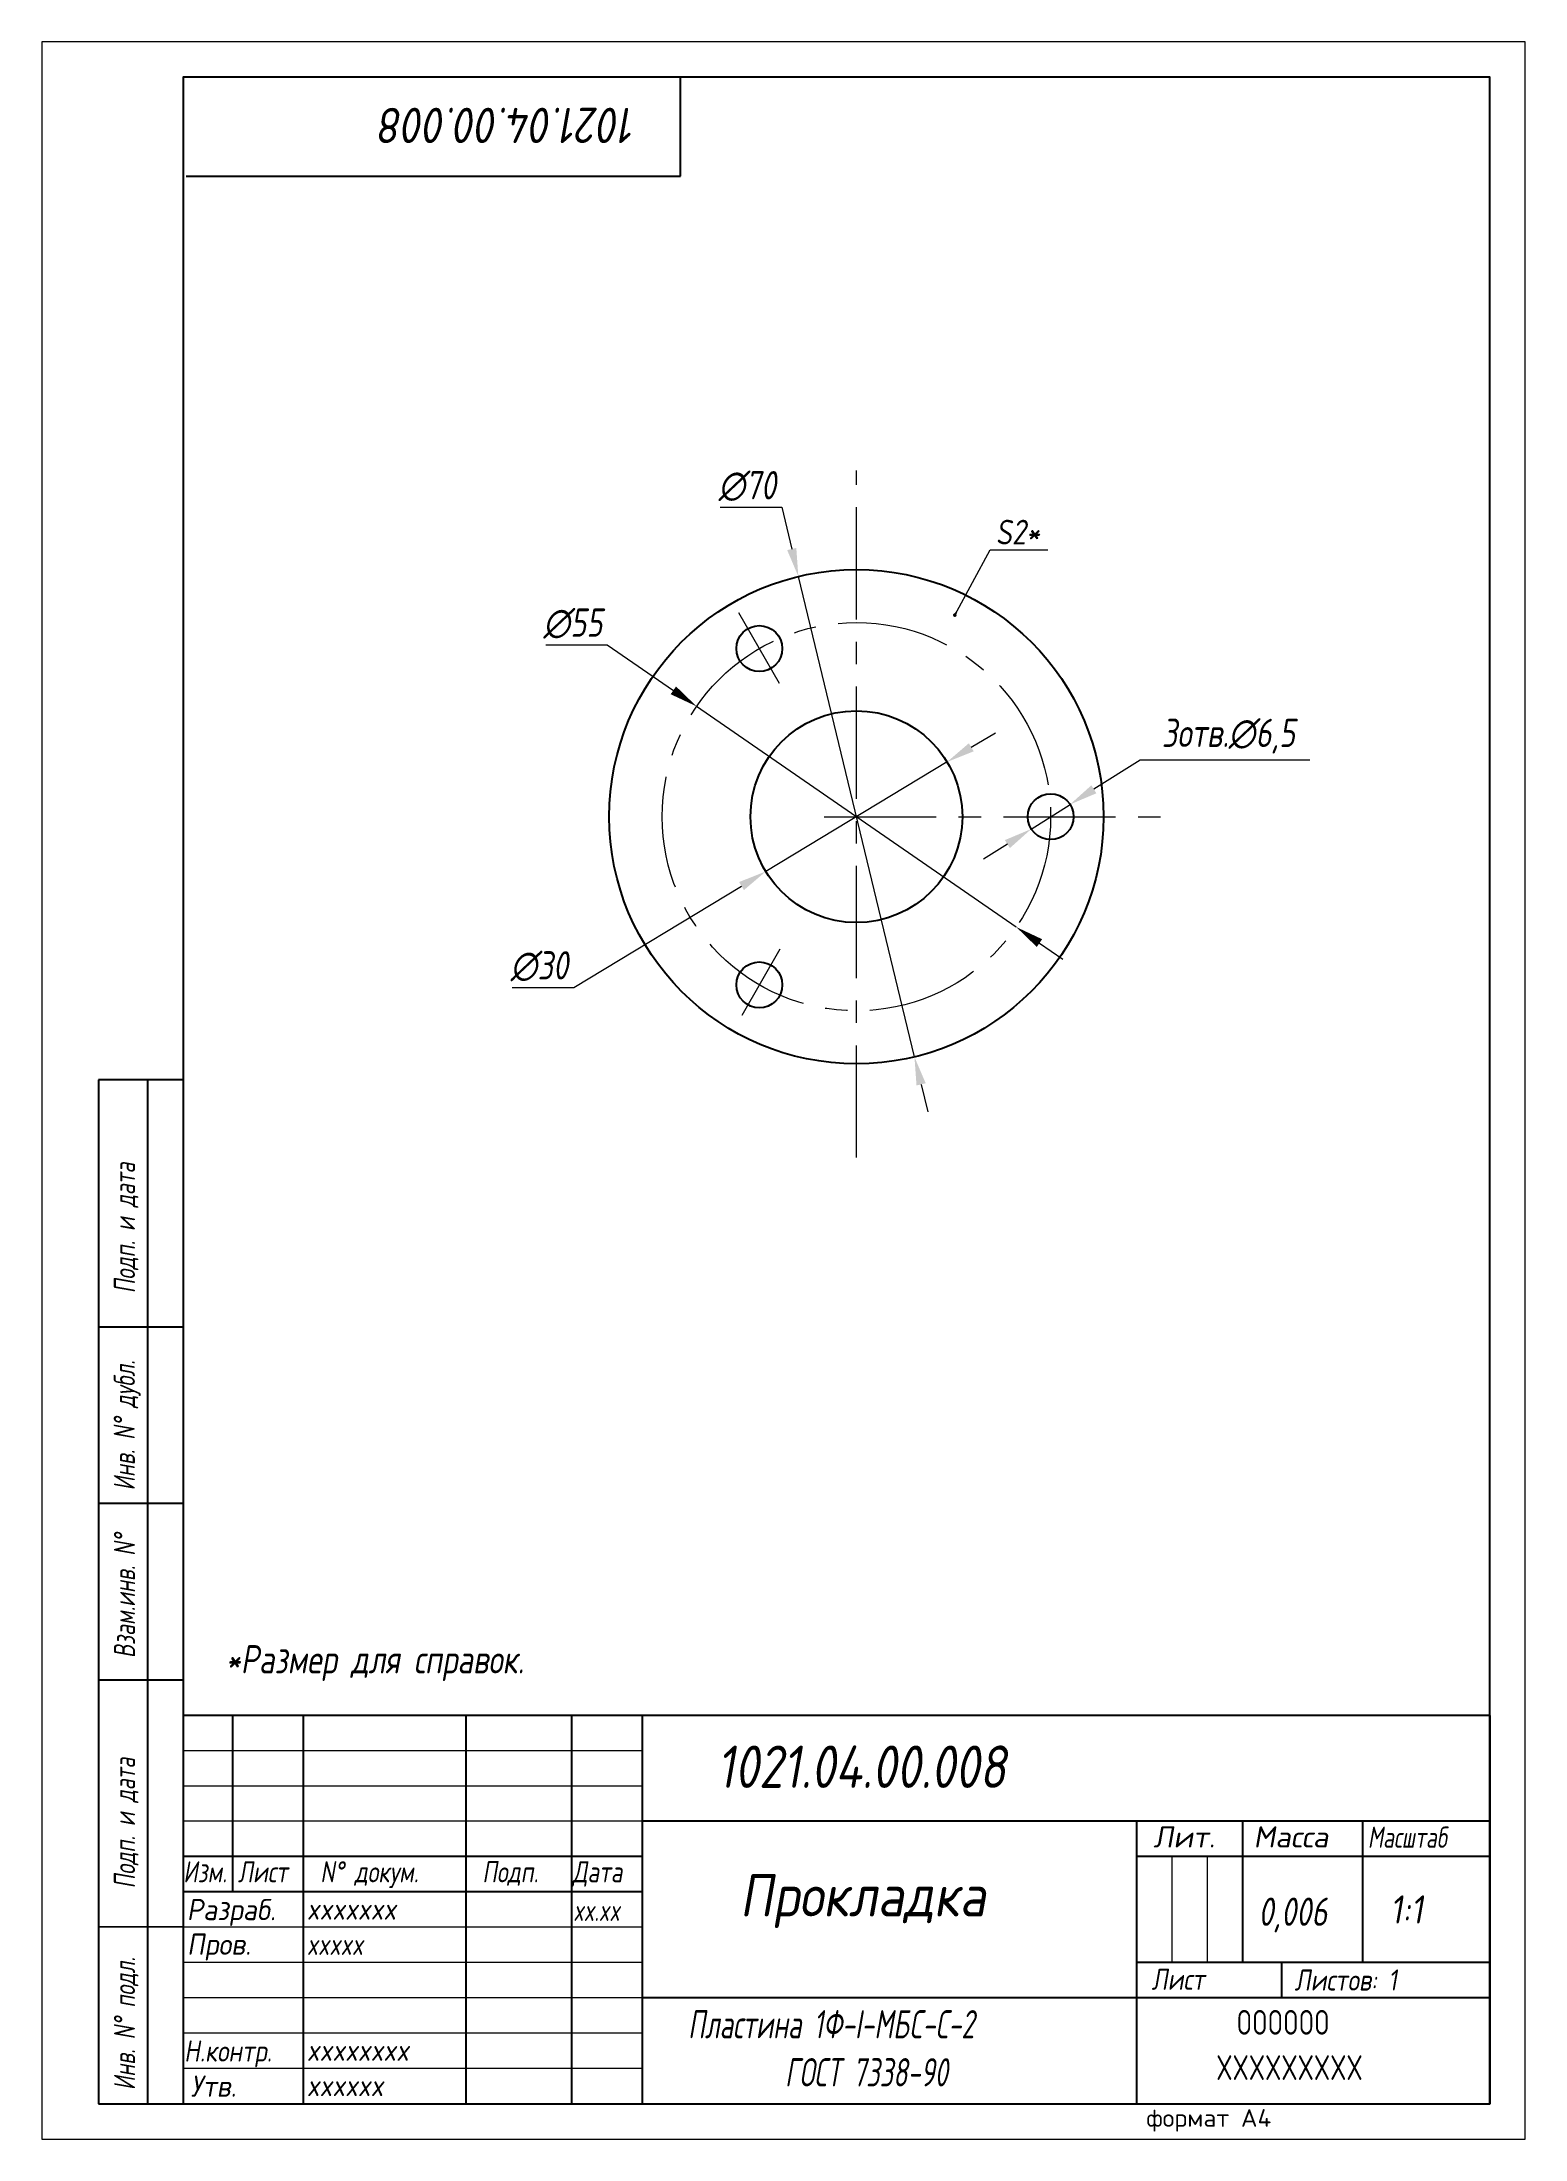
# Model space of a CAD drawing. Header units: millimetres. Extents: x 1490 to 2795, y -4564 to 680.
# Drawn here: x 2584.9 to 2794.9, y 382.9 to 679.9 of the extents above.
import ezdxf

# ---------------------------------------------------------------- set-up
doc = ezdxf.new("R2010")
doc.units = ezdxf.units.MM
doc.linetypes.add('CENTER', pattern=[50.8, 31.75, -6.35, 6.35, -6.35])
for name, color, linetype, lineweight in [('Ax', 1, 'CENTER', 18), ('Dim', 3, 'Continuous', 40), ('Slim', 8, 'Continuous', 18), ('Text', 2, 'Continuous', 40), ('Wide', 31, 'Continuous', 60)]:
    doc.layers.add(name, color=color, linetype=linetype, lineweight=lineweight)
doc.styles.add('курсив', font='romans.shx', dxfattribs={"oblique": 10})
doc.styles.add('курсив 0_75', font='romans.shx', dxfattribs={"width": 0.75, "oblique": 10})
doc.styles.add('курсив 0_85', font='romans.shx', dxfattribs={"width": 0.85, "oblique": 10})
doc.dimstyles.new('L.Dot', dxfattribs={"dimtxt": 4, "dimasz": 0.5, "dimexe": 2, "dimexo": 0.625, "dimgap": 1, "dimtad": 1, "dimtoh": 1, "dimlfac": 5, "dimtxsty": 'курсив 0_85', "dimcen": 0, "dimadec": 1, "dimazin": 0, "dimtp": 0.0165, "dimtm": 0.0075, "dimtfac": 1, "dimtmove": 0, "dimatfit": 3, "dimldrblk": 'DOT', "dimfxl": 1, "dimlwd": 18, "dimlwe": 18, "dimarcsym": 0})
doc.dimstyles.new('к1_1св', dxfattribs={"dimtxt": 4, "dimasz": 4, "dimexe": 2, "dimexo": 0.625, "dimgap": 1, "dimtad": 1, "dimtoh": 1, "dimtxsty": 'курсив 0_75', "dimcen": 0, "dimadec": 0, "dimazin": 0, "dimtfac": 1, "dimtmove": 0, "dimatfit": 3, "dimldrblk": 'DOTSMALL', "dimfxl": 1, "dimlwd": 18, "dimlwe": 18, "dimarcsym": 0})

# ---------------------------------------------------------------- blocks, each defined once
blk = doc.blocks.new('*D383')
at = {"layer": 'Defpoints', "color": 0, "transparency": 16777216}
for p in [(2730.49, 571.9), (2725, 568.42)]:
    blk.add_point(p, dxfattribs=at)
at = {"layer": 'Dim', "color": 0, "lineweight": 18, "transparency": 16777216}
for p, q in [((2740.42, 578.19), (2733.87, 574.04)), ((2764.43, 578.19), (2740.42, 578.19)), ((2725, 568.42), (2730.49, 571.9)), ((2721.62, 566.28), (2718.24, 564.14))]:
    blk.add_line(p, q, dxfattribs=at)
at = {"layer": 'Dim', "color": 0, "transparency": 16777216}
for points in [[(2733.51, 574.61), (2734.22, 573.48), (2730.49, 571.9)], [(2721.26, 566.85), (2721.97, 565.72), (2725, 568.42)]]:
    blk.add_solid(points, dxfattribs=at)
at = {"layer": 'Dim', "color": 0, "transparency": 16777216, "insert": (2752.92, 581.57), "char_height": 4, "attachment_point": 5, "style": 'курсив 0_75'}
blk.add_mtext('3отв.∅6,5{\\H0.75x\\S', dxfattribs=at)
blk = doc.blocks.new('_DotSmall')
at = {"color": 0, "linetype": 'ByBlock', "const_width": 0.5}
blk.add_lwpolyline([(-122670.927, 17467.939, 1), (-122670.802, 17467.939, 1)], format="xyb", close=True, dxfattribs=at)
blk = doc.blocks.new('*D384')
at = {"layer": 'Defpoints', "color": 0, "transparency": 16777216}
for p in [(2677.61, 585.79), (2722.87, 554.54)]:
    blk.add_point(p, dxfattribs=at)
at = {"layer": 'Dim', "color": 0, "lineweight": 18, "transparency": 16777216}
for p, q in [((2656.26, 594.52), (2664.96, 594.52)), ((2664.96, 594.52), (2674.32, 588.06)), ((2722.87, 554.54), (2677.61, 585.79)), ((2726.16, 552.26), (2729.45, 549.99))]:
    blk.add_line(p, q, dxfattribs=at)
at = {"layer": 'Dim', "color": 0, "transparency": 16777216}
for points in [[(2674.7, 588.61), (2673.94, 587.51), (2677.61, 585.79)], [(2726.54, 552.81), (2725.78, 551.72), (2722.87, 554.54)]]:
    blk.add_solid(points, dxfattribs=at)
at = {"layer": 'Dim', "color": 0, "transparency": 16777216, "insert": (2660.11, 597.52), "char_height": 4, "attachment_point": 5, "style": 'курсив 0_75'}
blk.add_mtext('∅55', dxfattribs=at)
blk = doc.blocks.new('*D385')
at = {"layer": 'Defpoints', "color": 0, "transparency": 16777216}
for p in [(2692.02, 604.18), (2708.46, 536.14)]:
    blk.add_point(p, dxfattribs=at)
at = {"layer": 'Dim', "color": 0, "lineweight": 18, "transparency": 16777216}
for p, q in [((2680.94, 613.98), (2689.66, 613.98)), ((2689.66, 613.98), (2691.08, 608.07)), ((2708.46, 536.14), (2692.02, 604.18)), ((2709.4, 532.25), (2710.34, 528.37))]:
    blk.add_line(p, q, dxfattribs=at)
at = {"layer": 'Dim', "color": 0, "transparency": 16777216}
for points in [[(2691.73, 608.23), (2690.44, 607.92), (2692.02, 604.18)], [(2710.05, 532.41), (2708.75, 532.1), (2708.46, 536.14)]]:
    blk.add_solid(points, dxfattribs=at)
at = {"layer": 'Dim', "color": 0, "transparency": 16777216, "insert": (2684.8, 616.98), "char_height": 4, "attachment_point": 5, "style": 'курсив 0_75'}
blk.add_mtext('∅70', dxfattribs=at)
blk = doc.blocks.new('*D386')
at = {"layer": 'Defpoints', "color": 0, "transparency": 16777216}
for p in [(2713.08, 577.92), (2687.4, 562.41)]:
    blk.add_point(p, dxfattribs=at)
at = {"layer": 'Dim', "color": 0, "lineweight": 18, "transparency": 16777216}
for p, q in [((2716.5, 579.99), (2719.93, 582.06)), ((2713.08, 577.92), (2687.4, 562.41)), ((2660.22, 545.98), (2683.98, 560.34)), ((2651.5, 545.98), (2660.22, 545.98))]:
    blk.add_line(p, q, dxfattribs=at)
at = {"layer": 'Dim', "color": 0, "transparency": 16777216}
for points in [[(2716.16, 580.56), (2716.85, 579.42), (2713.08, 577.92)], [(2683.63, 560.91), (2684.32, 559.77), (2687.4, 562.41)]]:
    blk.add_solid(points, dxfattribs=at)
at = {"layer": 'Dim', "color": 0, "transparency": 16777216, "insert": (2655.36, 548.98), "char_height": 4, "attachment_point": 5, "style": 'курсив 0_75'}
blk.add_mtext('∅30', dxfattribs=at)
blk = doc.blocks.new('_Dot')
at = {"color": 0, "linetype": 'ByBlock', "lineweight": -2}
blk.add_line((-0.5, 0), (-1, 0), dxfattribs=at)
at = {"color": 0, "linetype": 'ByBlock', "const_width": 0.5}
blk.add_lwpolyline([(-0.25, 0, 1), (0.25, 0, 1)], format="xyb", close=True, dxfattribs=at)

msp = doc.modelspace()

# ---------------------------------------------------------------- linework, layer by layer
for p, q in [((2675.3291, 660.8935), (2675.3291, 674.8935)), ((2605.3291, 660.8935), (2675.3291, 660.8935)), ((2592.9165, 532.8874), (2592.9165, 387.8874)), ((2604.9165, 532.8874), (2592.9165, 532.8874)), ((2599.917, 387.9577), (2599.917, 532.8874)), ((2604.8471, 497.8876), (2592.9165, 497.8862)), ((2604.8299, 472.8876), (2592.9165, 472.888)), ((2592.9165, 447.8898), (2592.9165, 447.8898)), ((2604.9165, 447.8878), (2592.9165, 447.8898)), ((2789.9165, 442.8874), (2604.9165, 442.8874)), ((2611.9165, 442.8874), (2611.9165, 417.8874)), ((2621.9165, 442.8874), (2621.9165, 387.8874)), ((2644.9165, 442.8874), (2644.9165, 387.8874)), ((2659.9165, 442.8874), (2659.9165, 387.8874)), ((2669.9165, 442.8874), (2669.9165, 387.8874)), ((2789.9165, 387.8874), (2789.9165, 442.8874)), ((2789.9165, 442.8874), (2789.9165, 387.8874)), ((2739.9165, 427.8874), (2669.9165, 427.8874)), ((2739.9165, 427.8874), (2739.9165, 387.8874)), ((2789.9165, 427.8874), (2739.9165, 427.8874)), ((2754.9165, 427.8874), (2754.9165, 407.8874)), ((2771.9165, 427.8874), (2771.9165, 407.8874)), ((2669.9165, 422.8874), (2604.9165, 422.8874)), ((2789.9165, 422.8874), (2739.9165, 422.8874)), ((2669.9165, 417.8874), (2604.9165, 417.8874)), ((2604.9165, 412.8869), (2592.9165, 412.9564)), ((2789.9165, 407.8874), (2739.9165, 407.8874)), ((2760.4209, 407.8874), (2760.4209, 402.8874)), ((2739.9165, 402.8874), (2669.9165, 402.8874)), ((2789.9165, 402.8874), (2739.9165, 402.8874)), ((2592.9165, 387.8874), (2604.9165, 387.8874)), ((2604.9165, 387.8874), (2789.9165, 387.8874))]:
    msp.add_line(p, q)
msp.add_lwpolyline([(2604.9165, 387.8874), (2789.9165, 387.8874), (2789.9165, 674.8874), (2604.9165, 674.8874)], close=True)
for centre, radius in [((2700.2419, 570.1632), 35), ((2686.4919, 593.9789), 3.25), ((2700.2419, 570.1632), 15), ((2727.7419, 570.1632), 3.25), ((2686.4919, 546.3475), 3.25)]:
    msp.add_circle(centre, radius)
at = {"layer": 'Ax', "ltscale": 0.5}
for p, q in [((2700.2419, 521.9086), (2700.2419, 619.2134)), ((2689.3441, 589.0386), (2683.5771, 599.0273)), ((2695.6688, 570.1632), (2743.5713, 570.1632)), ((2689.4095, 551.4009), (2683.9933, 542.0198))]:
    msp.add_line(p, q, dxfattribs=at)
msp.add_circle((2700.2419, 570.1632), 27.5, dxfattribs=at)
at = {"layer": 'Slim'}
for p, q in [((2669.9165, 437.8874), (2604.9165, 437.8874)), ((2669.9165, 432.8874), (2604.9165, 432.8874)), ((2669.9165, 427.8874), (2604.9165, 427.8874)), ((2744.9165, 422.8874), (2744.9165, 407.8874)), ((2749.9165, 422.8874), (2749.9165, 407.8874)), ((2669.9165, 412.8874), (2604.9165, 412.8874)), ((2669.9165, 407.8874), (2604.9165, 407.8874)), ((2669.9165, 402.8874), (2604.9165, 402.8874)), ((2669.9165, 397.8874), (2604.9165, 397.8874)), ((2669.9165, 392.8874), (2604.9165, 392.8874))]:
    msp.add_line(p, q, dxfattribs=at)
msp.add_lwpolyline([(2584.9164, 382.8874), (2794.9164, 382.8874), (2794.9164, 679.8874), (2584.9164, 679.8874)], close=True, dxfattribs=at)

# ---------------------------------------------------------------- texts
at = {"layer": 'Text', "oblique": 10}
for s, height, rotation, style, width, p in [('1021.04.00.008', 5, 180, 'курсив', 0.85, (2669.0809, 670.5703)), ('Подп. и дата', 3, 90, 'курсив 0_75', 0.7, (2598.1064, 502.6702)), ('Инв. N%%D дубл.', 3, 90, 'курсив 0_75', 0.7, (2598.0727, 474.7367)), ('Взам.инв. N%%D', 3, 90, 'курсив 0_75', 0.7, (2598.1064, 451.0084)), ('Подп. и дата', 3, 90, 'курсив 0_75', 0.7, (2598.1064, 418.3831)), ('Инв. N%%D подл.', 3, 90, 'курсив 0_75', 0.7, (2598.1064, 389.8104))]:
    msp.add_text(s, height=height, rotation=rotation, dxfattribs=dict(at, style=style, width=width)).set_placement(p)
for s, height, style, width, p in [('S2*', 3.5, 'курсив', 0.8, (2719.952, 608.7185)), ('1021.04.00.008', 6, 'курсив', 0.8, (2680.4973, 432.6185)), ('Масштаб', 3, 'курсив', 0.7, (2772.6501, 424.1336)), ('Изм.', 3, 'курсив 0_75', 0.75, (2604.9165, 419.242)), ('Лист', 3, 'курсив 0_75', 0.75, (2612.6525, 419.242)), ('N%%D докум.', 3, 'курсив 0_75', 0.75, (2624.3243, 419.242)), ('Подп.', 3, 'курсив 0_75', 0.75, (2647.2646, 419.242)), ('Дата', 3, 'курсив 0_75', 0.75, (2660.038, 419.242)), ('Прокладка', 6, 'курсив 0_85', 0.85, (2683.7054, 414.4076)), ('Разраб.', 3, 'курсив', 0.9, (2605.43, 413.8863)), ('xxxxxxx', 3, 'курсив 0_85', 0.85, (2622.4218, 413.9666)), ('0,006', 4, 'курсив 0_75', 0.75, (2757.1713, 413.0851)), ('1:1', 4, 'курсив 0_85', 0.85, (2775.7715, 413.4043)), ('Пров.', 3, 'курсив', 0.9, (2605.456, 408.9817)), ('xxxxx', 3, 'курсив 0_85', 0.75, (2622.4218, 408.9666)), ('Лист', 3, 'курсив', 0.8, (2742.0179, 404.0183)), ('Листов: 1', 3, 'курсив', 0.8, (2762.2623, 403.9124)), ('Пластина 1Ф-I-МБC-С-2', 4, 'курсив 0_75', 0.65, (2676.3945, 397.1494)), ('Н.контр.', 3, 'курсив', 0.8, (2605.0466, 393.8628)), ('xxxxxxxx', 3, 'курсив 0_85', 0.85, (2622.4218, 393.9666)), ('ГОСТ 7338-90', 4, 'курсив 0_75', 0.65, (2690.1235, 390.3428)), ('Утв.', 3, 'курсив', 0.9, (2605.9776, 388.8845)), ('xxxxxx', 3, 'курсив 0_85', 0.85, (2622.4218, 388.9666))]:
    msp.add_text(s, height=height, dxfattribs=dict(at, style=style, width=width)).set_placement(p)
at = {"layer": 'Text', "style": 'курсив', "oblique": 10}
for s, p in [('Лит.', (2742.2709, 424.1817)), ('Масса', (2756.4705, 424.1817))]:
    msp.add_text(s, height=3, dxfattribs=at).set_placement(p)
at = {"layer": 'Text', "ltscale": 0.8, "style": 'курсив', "oblique": 10, "width": 0.7}
msp.add_text('xx.xx', height=3, dxfattribs=at).set_placement((2660.1426, 413.7804))
at = {"layer": 'Text', "style": 'курсив'}
msp.add_text('формат А4', height=2.5, dxfattribs=at).set_placement((2741.2978, 384.6244))
at = {"layer": 'Text', "ltscale": 6, "insert": (2610.9305, 452.8332), "char_height": 4, "width": 177.752582, "attachment_point": 1, "style": 'курсив 0_75'}
msp.add_mtext('*Размер для справок.', dxfattribs=at)
at = {"layer": 'Wide', "lineweight": 50, "style": 'курсив', "width": 0.7}
for s, p in [('OOOOOO', (2754.0681, 397.6675)), ('XXXXXXXXX', (2751.1948, 391.2577))]:
    msp.add_text(s, height=3.5, dxfattribs=at).set_placement(p)

# ---------------------------------------------------------------- dimensions: what is measured, and where the dimension line sits
at = {"layer": 'Dim'}
for p1, p2, picture, middle in [((2708.4604, 536.1418), (2692.0233, 604.1845), '*D385', (2684.7999, 613.9807)), ((2722.8707, 554.5368), (2677.613, 585.7895), '*D384', (2660.1115, 594.5242)), ((2713.0804, 577.9201), (2687.4033, 562.4062), '*D386', (2655.3583, 545.9794))]:
    dim = msp.add_diameter_dim_2p(p1=p1, p2=p2, dimstyle='к1_1св', dxfattribs=at)
    dim.commit()
    dim.dimension.update_dxf_attribs({"geometry": picture, "text_midpoint": middle, "dimtype": 163})
dim = msp.add_diameter_dim_2p(p1=(2724.9963, 568.424), p2=(2730.4874, 571.9023), text='3отв.<>{\\H0.75x\\S', dimstyle='к1_1св', dxfattribs=at)
dim.commit()
dim.dimension.update_dxf_attribs({"geometry": '*D383', "text_midpoint": (2752.9217, 578.1923), "dimtype": 163})

# ---------------------------------------------------------------- leaders
msp.add_leader([(2714.1724, 598.7127), (2719.1643, 607.963), (2727.3484, 607.963)], dimstyle='L.Dot', override={"dimgap": 1, "dimtad": 0}, dxfattribs=at)

doc.saveas('drawing.dxf')
